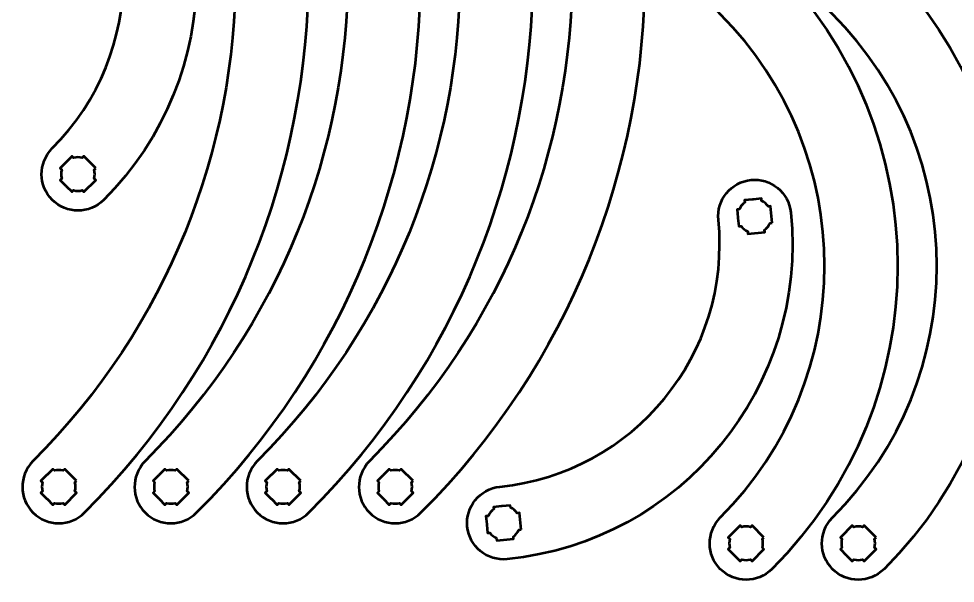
# Model space of a CAD drawing. Header units: centimetres. Extents: x -215 to 208, y -170 to 139.
# Drawn here: x -17.07 to -0.37, y -2.37 to 7.7 of the extents above; entities that cross this region are included whole.
import ezdxf

# ---------------------------------------------------------------- set-up
doc = ezdxf.new("R2010")
doc.units = ezdxf.units.CM
doc.header["$MEASUREMENT"] = 0
doc.layers.add('Layer 1', color=7, linetype='Continuous')

msp = doc.modelspace()

# ---------------------------------------------------------------- linework, layer by layer
at = {"layer": 'Layer 1', "color": 250, "lineweight": 53}
for points, knots in [([(-16.81441, 17.27114), (-17.06813, 17.52488), (-17.06813, 17.93652), (-16.81434, 18.19032), (-16.81434, 18.19032), (-16.5646, 18.44006), (-16.16202, 18.44404), (-15.89518, 18.19023), (-15.89518, 18.19023), (-10.56542, 12.86064), (-10.56542, 4.21612), (-15.89517, -1.11361), (-15.89517, -1.11361), (-16.14891, -1.36734), (-16.56056, -1.36734), (-16.81435, -1.11354), (-16.81435, -1.11354), (-17.06409, -0.8638), (-17.06807, -0.46122), (-16.81426, -0.19438), (-16.81426, -0.19438), (-11.99225, 4.62777), (-11.99225, 12.449), (-16.81441, 17.27114)], [0, 0, 0, 0, 0.16666667, 0.16666667, 0.16666667, 0.16666667, 0.33333333, 0.33333333, 0.33333333, 0.33333333, 0.5, 0.5, 0.5, 0.5, 0.66666667, 0.66666667, 0.66666667, 0.66666667, 0.83333333, 0.83333333, 0.83333333, 0.83333333, 1, 1, 1, 1]), ([(-14.81441, 17.27114), (-15.06813, 17.52488), (-15.06813, 17.93652), (-14.81434, 18.19032), (-14.81434, 18.19032), (-14.5646, 18.44006), (-14.16202, 18.44404), (-13.89518, 18.19023), (-13.89518, 18.19023), (-8.56542, 12.86064), (-8.56542, 4.21612), (-13.89517, -1.11361), (-13.89517, -1.11361), (-14.14891, -1.36734), (-14.56056, -1.36734), (-14.81435, -1.11354), (-14.81435, -1.11354), (-15.06409, -0.8638), (-15.06807, -0.46122), (-14.81426, -0.19438), (-14.81426, -0.19438), (-9.99225, 4.62777), (-9.99225, 12.449), (-14.81441, 17.27114)], [0, 0, 0, 0, 0.16666667, 0.16666667, 0.16666667, 0.16666667, 0.33333333, 0.33333333, 0.33333333, 0.33333333, 0.5, 0.5, 0.5, 0.5, 0.66666667, 0.66666667, 0.66666667, 0.66666667, 0.83333333, 0.83333333, 0.83333333, 0.83333333, 1, 1, 1, 1]), ([(-12.81441, 17.27114), (-13.06813, 17.52488), (-13.06813, 17.93652), (-12.81434, 18.19032), (-12.81434, 18.19032), (-12.5646, 18.44006), (-12.16202, 18.44404), (-11.89518, 18.19023), (-11.89518, 18.19023), (-6.56542, 12.86064), (-6.56542, 4.21612), (-11.89517, -1.11361), (-11.89517, -1.11361), (-12.14891, -1.36734), (-12.56056, -1.36734), (-12.81435, -1.11354), (-12.81435, -1.11354), (-13.06409, -0.8638), (-13.06807, -0.46122), (-12.81426, -0.19438), (-12.81426, -0.19438), (-7.99225, 4.62777), (-7.99225, 12.449), (-12.81441, 17.27114)], [0, 0, 0, 0, 0.16666667, 0.16666667, 0.16666667, 0.16666667, 0.33333333, 0.33333333, 0.33333333, 0.33333333, 0.5, 0.5, 0.5, 0.5, 0.66666667, 0.66666667, 0.66666667, 0.66666667, 0.83333333, 0.83333333, 0.83333333, 0.83333333, 1, 1, 1, 1]), ([(-10.81441, 17.27114), (-11.06813, 17.52488), (-11.06813, 17.93652), (-10.81434, 18.19032), (-10.81434, 18.19032), (-10.5646, 18.44006), (-10.16202, 18.44404), (-9.89518, 18.19023), (-9.89518, 18.19023), (-4.56542, 12.86064), (-4.56542, 4.21612), (-9.89517, -1.11361), (-9.89517, -1.11361), (-10.14891, -1.36734), (-10.56056, -1.36734), (-10.81435, -1.11354), (-10.81435, -1.11354), (-11.06409, -0.8638), (-11.06807, -0.46122), (-10.81426, -0.19438), (-10.81426, -0.19438), (-5.99225, 4.62777), (-5.99225, 12.449), (-10.81441, 17.27114)], [0, 0, 0, 0, 0.16666667, 0.16666667, 0.16666667, 0.16666667, 0.33333333, 0.33333333, 0.33333333, 0.33333333, 0.5, 0.5, 0.5, 0.5, 0.66666667, 0.66666667, 0.66666667, 0.66666667, 0.83333333, 0.83333333, 0.83333333, 0.83333333, 1, 1, 1, 1]), ([(-15.55222, 12.45653), (-15.81905, 12.71033), (-16.22164, 12.70635), (-16.47137, 12.45661), (-16.47137, 12.45661), (-16.72517, 12.20282), (-16.72517, 11.79117), (-16.47144, 11.53743), (-16.47144, 11.53743), (-14.77295, 9.83895), (-14.77295, 7.08411), (-16.4713, 5.38562), (-16.4713, 5.38562), (-16.72511, 5.11878), (-16.72112, 4.71619), (-16.47139, 4.46646), (-16.47139, 4.46646), (-16.21759, 4.21266), (-15.80595, 4.21266), (-15.55221, 4.46639), (-15.55221, 4.46639), (-13.34612, 6.67247), (-13.34612, 10.25059), (-15.55222, 12.45653)], [0, 0, 0, 0, 0.16666667, 0.16666667, 0.16666667, 0.16666667, 0.33333333, 0.33333333, 0.33333333, 0.33333333, 0.5, 0.5, 0.5, 0.5, 0.66666667, 0.66666667, 0.66666667, 0.66666667, 0.83333333, 0.83333333, 0.83333333, 0.83333333, 1, 1, 1, 1]), ([(-3.63812, 8.69762), (-3.90496, 8.95143), (-4.30754, 8.94744), (-4.55728, 8.69771), (-4.55728, 8.69771), (-4.81107, 8.44391), (-4.81107, 8.03227), (-4.55735, 7.77853), (-4.55735, 7.77853), (-2.07794, 5.29913), (-2.07794, 1.27769), (-4.5572, -1.20171), (-4.5572, -1.20171), (-4.81101, -1.46855), (-4.80703, -1.87113), (-4.55729, -2.12087), (-4.55729, -2.12087), (-4.3035, -2.37466), (-3.89185, -2.37466), (-3.63811, -2.12094), (-3.63811, -2.12094), (-0.6511, 0.86605), (-0.6511, 5.71077), (-3.63812, 8.69762)], [0, 0, 0, 0, 0.16666667, 0.16666667, 0.16666667, 0.16666667, 0.33333333, 0.33333333, 0.33333333, 0.33333333, 0.5, 0.5, 0.5, 0.5, 0.66666667, 0.66666667, 0.66666667, 0.66666667, 0.83333333, 0.83333333, 0.83333333, 0.83333333, 1, 1, 1, 1]), ([(-1.63812, 8.69762), (-1.90496, 8.95143), (-2.30754, 8.94744), (-2.55728, 8.69771), (-2.55728, 8.69771), (-2.81107, 8.44391), (-2.81107, 8.03227), (-2.55735, 7.77853), (-2.55735, 7.77853), (-0.07794, 5.29913), (-0.07794, 1.27769), (-2.5572, -1.20171), (-2.5572, -1.20171), (-2.81101, -1.46855), (-2.80703, -1.87113), (-2.55729, -2.12087), (-2.55729, -2.12087), (-2.3035, -2.37466), (-1.89185, -2.37466), (-1.63811, -2.12094), (-1.63811, -2.12094), (1.3489, 0.86605), (1.3489, 5.71077), (-1.63812, 8.69762)], [0, 0, 0, 0, 0.16666667, 0.16666667, 0.16666667, 0.16666667, 0.33333333, 0.33333333, 0.33333333, 0.33333333, 0.5, 0.5, 0.5, 0.5, 0.66666667, 0.66666667, 0.66666667, 0.66666667, 0.83333333, 0.83333333, 0.83333333, 0.83333333, 1, 1, 1, 1]), ([(-15.69357, 5.03206), (-15.69357, 5.03206), (-15.722, 5.00363), (-15.722, 5.00363), (-15.722, 5.00363), (-15.70843, 4.95283), (-15.70845, 4.89916), (-15.72201, 4.84837), (-15.72201, 4.84837), (-15.72201, 4.84837), (-15.69357, 4.81993), (-15.69357, 4.81993), (-15.69357, 4.81993), (-15.69357, 4.81993), (-15.9057, 4.60779), (-15.9057, 4.60779), (-15.9057, 4.60779), (-15.9057, 4.60779), (-15.93412, 4.63621), (-15.93412, 4.63621), (-15.93412, 4.63621), (-15.98493, 4.62264), (-16.03863, 4.62261), (-16.08947, 4.63616), (-16.08947, 4.63616), (-16.08947, 4.63616), (-16.11784, 4.60779), (-16.11784, 4.60779), (-16.11784, 4.60779), (-16.11784, 4.60779), (-16.22066, 4.71062), (-16.22066, 4.71062), (-16.22066, 4.71062), (-16.22066, 4.71062), (-16.22399, 4.71387), (-16.22399, 4.71387), (-16.22399, 4.71387), (-16.22399, 4.71387), (-16.22723, 4.71719), (-16.22723, 4.71719), (-16.22723, 4.71719), (-16.22723, 4.71719), (-16.32997, 4.81993), (-16.32997, 4.81993), (-16.32997, 4.81993), (-16.32997, 4.81993), (-16.30163, 4.84826), (-16.30163, 4.84826), (-16.30163, 4.84826), (-16.31522, 4.89912), (-16.31523, 4.95286), (-16.30164, 5.00373), (-16.30164, 5.00373), (-16.30164, 5.00373), (-16.32997, 5.03206), (-16.32997, 5.03206), (-16.32997, 5.03206), (-16.32997, 5.03206), (-16.22865, 5.13337), (-16.22865, 5.13337), (-16.22865, 5.13337), (-16.22865, 5.13337), (-16.22399, 5.13815), (-16.22399, 5.13815), (-16.22399, 5.13815), (-16.22399, 5.13815), (-16.21921, 5.14281), (-16.21921, 5.14281), (-16.21921, 5.14281), (-16.21921, 5.14281), (-16.11784, 5.24419), (-16.11784, 5.24419), (-16.11784, 5.24419), (-16.11784, 5.24419), (-16.08948, 5.21584), (-16.08948, 5.21584), (-16.08948, 5.21584), (-16.03864, 5.2294), (-15.98492, 5.22939), (-15.93409, 5.2158), (-15.93409, 5.2158), (-15.93409, 5.2158), (-15.9057, 5.24419), (-15.9057, 5.24419), (-15.9057, 5.24419), (-15.9057, 5.24419), (-15.69357, 5.03206), (-15.69357, 5.03206)], [0, 0, 0, 0, 0.04545455, 0.04545455, 0.04545455, 0.04545455, 0.09090909, 0.09090909, 0.09090909, 0.09090909, 0.13636364, 0.13636364, 0.13636364, 0.13636364, 0.18181818, 0.18181818, 0.18181818, 0.18181818, 0.22727273, 0.22727273, 0.22727273, 0.22727273, 0.27272727, 0.27272727, 0.27272727, 0.27272727, 0.31818182, 0.31818182, 0.31818182, 0.31818182, 0.36363636, 0.36363636, 0.36363636, 0.36363636, 0.40909091, 0.40909091, 0.40909091, 0.40909091, 0.45454545, 0.45454545, 0.45454545, 0.45454545, 0.5, 0.5, 0.5, 0.5, 0.54545455, 0.54545455, 0.54545455, 0.54545455, 0.59090909, 0.59090909, 0.59090909, 0.59090909, 0.63636364, 0.63636364, 0.63636364, 0.63636364, 0.68181818, 0.68181818, 0.68181818, 0.68181818, 0.72727273, 0.72727273, 0.72727273, 0.72727273, 0.77272727, 0.77272727, 0.77272727, 0.77272727, 0.81818182, 0.81818182, 0.81818182, 0.81818182, 0.86363636, 0.86363636, 0.86363636, 0.86363636, 0.90909091, 0.90909091, 0.90909091, 0.90909091, 0.95454545, 0.95454545, 0.95454545, 0.95454545, 1, 1, 1, 1]), ([(-3.29786, 4.23915), (-3.34363, 4.60456), (-3.65772, 4.85642), (-4.00915, 4.82131), (-4.00915, 4.82131), (-4.36629, 4.78562), (-4.62699, 4.46704), (-4.59132, 4.10999), (-4.59132, 4.10999), (-4.35247, 1.71987), (-6.09709, -0.41214), (-8.4871, -0.65107), (-8.4871, -0.65107), (-8.85252, -0.69684), (-9.10439, -1.01093), (-9.06927, -1.36236), (-9.06927, -1.36236), (-9.03358, -1.7195), (-8.715, -1.98019), (-8.35795, -1.94452), (-8.35795, -1.94452), (-5.25354, -1.63432), (-2.98754, 1.13484), (-3.29786, 4.23915)], [0, 0, 0, 0, 0.16666667, 0.16666667, 0.16666667, 0.16666667, 0.33333333, 0.33333333, 0.33333333, 0.33333333, 0.5, 0.5, 0.5, 0.5, 0.66666667, 0.66666667, 0.66666667, 0.66666667, 0.83333333, 0.83333333, 0.83333333, 0.83333333, 1, 1, 1, 1]), ([(-3.63107, 4.05516), (-3.63107, 4.05516), (-3.67107, 4.05116), (-3.67107, 4.05116), (-3.67107, 4.05116), (-3.69274, 4.00325), (-3.72674, 3.96173), (-3.76941, 3.931), (-3.76941, 3.931), (-3.76941, 3.931), (-3.76541, 3.89098), (-3.76541, 3.89098), (-3.76541, 3.89098), (-3.76541, 3.89098), (-4.06392, 3.86115), (-4.06392, 3.86115), (-4.06392, 3.86115), (-4.06392, 3.86115), (-4.06792, 3.90115), (-4.06792, 3.90115), (-4.06792, 3.90115), (-4.11584, 3.92282), (-4.15742, 3.9568), (-4.18817, 3.99949), (-4.18817, 3.99949), (-4.18817, 3.99949), (-4.22809, 3.9955), (-4.22809, 3.9955), (-4.22809, 3.9955), (-4.22809, 3.9955), (-4.24255, 4.1402), (-4.24255, 4.1402), (-4.24255, 4.1402), (-4.24255, 4.1402), (-4.24308, 4.14482), (-4.24308, 4.14482), (-4.24308, 4.14482), (-4.24308, 4.14482), (-4.24348, 4.14944), (-4.24348, 4.14944), (-4.24348, 4.14944), (-4.24348, 4.14944), (-4.25792, 4.29401), (-4.25792, 4.29401), (-4.25792, 4.29401), (-4.25792, 4.29401), (-4.21805, 4.29799), (-4.21805, 4.29799), (-4.21805, 4.29799), (-4.19636, 4.34596), (-4.16233, 4.38756), (-4.1196, 4.41832), (-4.1196, 4.41832), (-4.1196, 4.41832), (-4.12358, 4.45818), (-4.12358, 4.45818), (-4.12358, 4.45818), (-4.12358, 4.45818), (-3.98101, 4.47243), (-3.98101, 4.47243), (-3.98101, 4.47243), (-3.98101, 4.47243), (-3.97438, 4.47317), (-3.97438, 4.47317), (-3.97438, 4.47317), (-3.97438, 4.47317), (-3.96773, 4.47375), (-3.96773, 4.47375), (-3.96773, 4.47375), (-3.96773, 4.47375), (-3.82507, 4.48801), (-3.82507, 4.48801), (-3.82507, 4.48801), (-3.82507, 4.48801), (-3.82108, 4.44811), (-3.82108, 4.44811), (-3.82108, 4.44811), (-3.77315, 4.42641), (-3.73158, 4.39238), (-3.70085, 4.34968), (-3.70085, 4.34968), (-3.70085, 4.34968), (-3.6609, 4.35367), (-3.6609, 4.35367), (-3.6609, 4.35367), (-3.6609, 4.35367), (-3.63107, 4.05516), (-3.63107, 4.05516)], [0, 0, 0, 0, 0.04545455, 0.04545455, 0.04545455, 0.04545455, 0.09090909, 0.09090909, 0.09090909, 0.09090909, 0.13636364, 0.13636364, 0.13636364, 0.13636364, 0.18181818, 0.18181818, 0.18181818, 0.18181818, 0.22727273, 0.22727273, 0.22727273, 0.22727273, 0.27272727, 0.27272727, 0.27272727, 0.27272727, 0.31818182, 0.31818182, 0.31818182, 0.31818182, 0.36363636, 0.36363636, 0.36363636, 0.36363636, 0.40909091, 0.40909091, 0.40909091, 0.40909091, 0.45454545, 0.45454545, 0.45454545, 0.45454545, 0.5, 0.5, 0.5, 0.5, 0.54545455, 0.54545455, 0.54545455, 0.54545455, 0.59090909, 0.59090909, 0.59090909, 0.59090909, 0.63636364, 0.63636364, 0.63636364, 0.63636364, 0.68181818, 0.68181818, 0.68181818, 0.68181818, 0.72727273, 0.72727273, 0.72727273, 0.72727273, 0.77272727, 0.77272727, 0.77272727, 0.77272727, 0.81818182, 0.81818182, 0.81818182, 0.81818182, 0.86363636, 0.86363636, 0.86363636, 0.86363636, 0.90909091, 0.90909091, 0.90909091, 0.90909091, 0.95454545, 0.95454545, 0.95454545, 0.95454545, 1, 1, 1, 1]), ([(-16.03653, -0.54794), (-16.03653, -0.54794), (-16.06496, -0.57637), (-16.06496, -0.57637), (-16.06496, -0.57637), (-16.05139, -0.62717), (-16.05141, -0.68083), (-16.06497, -0.73163), (-16.06497, -0.73163), (-16.06497, -0.73163), (-16.03653, -0.76007), (-16.03653, -0.76007), (-16.03653, -0.76007), (-16.03653, -0.76007), (-16.24867, -0.9722), (-16.24867, -0.9722), (-16.24867, -0.9722), (-16.24867, -0.9722), (-16.27708, -0.94379), (-16.27708, -0.94379), (-16.27708, -0.94379), (-16.3279, -0.95736), (-16.38159, -0.95739), (-16.43243, -0.94383), (-16.43243, -0.94383), (-16.43243, -0.94383), (-16.4608, -0.9722), (-16.4608, -0.9722), (-16.4608, -0.9722), (-16.4608, -0.9722), (-16.56362, -0.86938), (-16.56362, -0.86938), (-16.56362, -0.86938), (-16.56362, -0.86938), (-16.56696, -0.86613), (-16.56696, -0.86613), (-16.56696, -0.86613), (-16.56696, -0.86613), (-16.57019, -0.86281), (-16.57019, -0.86281), (-16.57019, -0.86281), (-16.57019, -0.86281), (-16.67293, -0.76007), (-16.67293, -0.76007), (-16.67293, -0.76007), (-16.67293, -0.76007), (-16.6446, -0.73174), (-16.6446, -0.73174), (-16.6446, -0.73174), (-16.65819, -0.68088), (-16.65819, -0.62714), (-16.6446, -0.57627), (-16.6446, -0.57627), (-16.6446, -0.57627), (-16.67293, -0.54794), (-16.67293, -0.54794), (-16.67293, -0.54794), (-16.67293, -0.54794), (-16.57162, -0.44663), (-16.57162, -0.44663), (-16.57162, -0.44663), (-16.57162, -0.44663), (-16.56696, -0.44185), (-16.56696, -0.44185), (-16.56696, -0.44185), (-16.56696, -0.44185), (-16.56218, -0.43719), (-16.56218, -0.43719), (-16.56218, -0.43719), (-16.56218, -0.43719), (-16.4608, -0.33581), (-16.4608, -0.33581), (-16.4608, -0.33581), (-16.4608, -0.33581), (-16.43244, -0.36416), (-16.43244, -0.36416), (-16.43244, -0.36416), (-16.3816, -0.3506), (-16.32788, -0.35061), (-16.27706, -0.3642), (-16.27706, -0.3642), (-16.27706, -0.3642), (-16.24867, -0.33581), (-16.24867, -0.33581), (-16.24867, -0.33581), (-16.24867, -0.33581), (-16.03653, -0.54794), (-16.03653, -0.54794)], [0, 0, 0, 0, 0.04545455, 0.04545455, 0.04545455, 0.04545455, 0.09090909, 0.09090909, 0.09090909, 0.09090909, 0.13636364, 0.13636364, 0.13636364, 0.13636364, 0.18181818, 0.18181818, 0.18181818, 0.18181818, 0.22727273, 0.22727273, 0.22727273, 0.22727273, 0.27272727, 0.27272727, 0.27272727, 0.27272727, 0.31818182, 0.31818182, 0.31818182, 0.31818182, 0.36363636, 0.36363636, 0.36363636, 0.36363636, 0.40909091, 0.40909091, 0.40909091, 0.40909091, 0.45454545, 0.45454545, 0.45454545, 0.45454545, 0.5, 0.5, 0.5, 0.5, 0.54545455, 0.54545455, 0.54545455, 0.54545455, 0.59090909, 0.59090909, 0.59090909, 0.59090909, 0.63636364, 0.63636364, 0.63636364, 0.63636364, 0.68181818, 0.68181818, 0.68181818, 0.68181818, 0.72727273, 0.72727273, 0.72727273, 0.72727273, 0.77272727, 0.77272727, 0.77272727, 0.77272727, 0.81818182, 0.81818182, 0.81818182, 0.81818182, 0.86363636, 0.86363636, 0.86363636, 0.86363636, 0.90909091, 0.90909091, 0.90909091, 0.90909091, 0.95454545, 0.95454545, 0.95454545, 0.95454545, 1, 1, 1, 1]), ([(-14.03653, -0.54794), (-14.03653, -0.54794), (-14.06496, -0.57637), (-14.06496, -0.57637), (-14.06496, -0.57637), (-14.05139, -0.62717), (-14.05141, -0.68083), (-14.06497, -0.73163), (-14.06497, -0.73163), (-14.06497, -0.73163), (-14.03653, -0.76007), (-14.03653, -0.76007), (-14.03653, -0.76007), (-14.03653, -0.76007), (-14.24867, -0.9722), (-14.24867, -0.9722), (-14.24867, -0.9722), (-14.24867, -0.9722), (-14.27708, -0.94379), (-14.27708, -0.94379), (-14.27708, -0.94379), (-14.3279, -0.95736), (-14.38159, -0.95739), (-14.43243, -0.94383), (-14.43243, -0.94383), (-14.43243, -0.94383), (-14.4608, -0.9722), (-14.4608, -0.9722), (-14.4608, -0.9722), (-14.4608, -0.9722), (-14.56362, -0.86938), (-14.56362, -0.86938), (-14.56362, -0.86938), (-14.56362, -0.86938), (-14.56696, -0.86613), (-14.56696, -0.86613), (-14.56696, -0.86613), (-14.56696, -0.86613), (-14.57019, -0.86281), (-14.57019, -0.86281), (-14.57019, -0.86281), (-14.57019, -0.86281), (-14.67293, -0.76007), (-14.67293, -0.76007), (-14.67293, -0.76007), (-14.67293, -0.76007), (-14.6446, -0.73174), (-14.6446, -0.73174), (-14.6446, -0.73174), (-14.65819, -0.68088), (-14.65819, -0.62714), (-14.6446, -0.57627), (-14.6446, -0.57627), (-14.6446, -0.57627), (-14.67293, -0.54794), (-14.67293, -0.54794), (-14.67293, -0.54794), (-14.67293, -0.54794), (-14.57162, -0.44663), (-14.57162, -0.44663), (-14.57162, -0.44663), (-14.57162, -0.44663), (-14.56696, -0.44185), (-14.56696, -0.44185), (-14.56696, -0.44185), (-14.56696, -0.44185), (-14.56218, -0.43719), (-14.56218, -0.43719), (-14.56218, -0.43719), (-14.56218, -0.43719), (-14.4608, -0.33581), (-14.4608, -0.33581), (-14.4608, -0.33581), (-14.4608, -0.33581), (-14.43244, -0.36416), (-14.43244, -0.36416), (-14.43244, -0.36416), (-14.3816, -0.3506), (-14.32788, -0.35061), (-14.27706, -0.3642), (-14.27706, -0.3642), (-14.27706, -0.3642), (-14.24867, -0.33581), (-14.24867, -0.33581), (-14.24867, -0.33581), (-14.24867, -0.33581), (-14.03653, -0.54794), (-14.03653, -0.54794)], [0, 0, 0, 0, 0.04545455, 0.04545455, 0.04545455, 0.04545455, 0.09090909, 0.09090909, 0.09090909, 0.09090909, 0.13636364, 0.13636364, 0.13636364, 0.13636364, 0.18181818, 0.18181818, 0.18181818, 0.18181818, 0.22727273, 0.22727273, 0.22727273, 0.22727273, 0.27272727, 0.27272727, 0.27272727, 0.27272727, 0.31818182, 0.31818182, 0.31818182, 0.31818182, 0.36363636, 0.36363636, 0.36363636, 0.36363636, 0.40909091, 0.40909091, 0.40909091, 0.40909091, 0.45454545, 0.45454545, 0.45454545, 0.45454545, 0.5, 0.5, 0.5, 0.5, 0.54545455, 0.54545455, 0.54545455, 0.54545455, 0.59090909, 0.59090909, 0.59090909, 0.59090909, 0.63636364, 0.63636364, 0.63636364, 0.63636364, 0.68181818, 0.68181818, 0.68181818, 0.68181818, 0.72727273, 0.72727273, 0.72727273, 0.72727273, 0.77272727, 0.77272727, 0.77272727, 0.77272727, 0.81818182, 0.81818182, 0.81818182, 0.81818182, 0.86363636, 0.86363636, 0.86363636, 0.86363636, 0.90909091, 0.90909091, 0.90909091, 0.90909091, 0.95454545, 0.95454545, 0.95454545, 0.95454545, 1, 1, 1, 1]), ([(-12.03653, -0.54794), (-12.03653, -0.54794), (-12.06496, -0.57637), (-12.06496, -0.57637), (-12.06496, -0.57637), (-12.05139, -0.62717), (-12.05141, -0.68083), (-12.06497, -0.73163), (-12.06497, -0.73163), (-12.06497, -0.73163), (-12.03653, -0.76007), (-12.03653, -0.76007), (-12.03653, -0.76007), (-12.03653, -0.76007), (-12.24867, -0.9722), (-12.24867, -0.9722), (-12.24867, -0.9722), (-12.24867, -0.9722), (-12.27708, -0.94379), (-12.27708, -0.94379), (-12.27708, -0.94379), (-12.3279, -0.95736), (-12.38159, -0.95739), (-12.43243, -0.94383), (-12.43243, -0.94383), (-12.43243, -0.94383), (-12.4608, -0.9722), (-12.4608, -0.9722), (-12.4608, -0.9722), (-12.4608, -0.9722), (-12.56362, -0.86938), (-12.56362, -0.86938), (-12.56362, -0.86938), (-12.56362, -0.86938), (-12.56696, -0.86613), (-12.56696, -0.86613), (-12.56696, -0.86613), (-12.56696, -0.86613), (-12.57019, -0.86281), (-12.57019, -0.86281), (-12.57019, -0.86281), (-12.57019, -0.86281), (-12.67293, -0.76007), (-12.67293, -0.76007), (-12.67293, -0.76007), (-12.67293, -0.76007), (-12.6446, -0.73174), (-12.6446, -0.73174), (-12.6446, -0.73174), (-12.65819, -0.68088), (-12.65819, -0.62714), (-12.6446, -0.57627), (-12.6446, -0.57627), (-12.6446, -0.57627), (-12.67293, -0.54794), (-12.67293, -0.54794), (-12.67293, -0.54794), (-12.67293, -0.54794), (-12.57162, -0.44663), (-12.57162, -0.44663), (-12.57162, -0.44663), (-12.57162, -0.44663), (-12.56696, -0.44185), (-12.56696, -0.44185), (-12.56696, -0.44185), (-12.56696, -0.44185), (-12.56218, -0.43719), (-12.56218, -0.43719), (-12.56218, -0.43719), (-12.56218, -0.43719), (-12.4608, -0.33581), (-12.4608, -0.33581), (-12.4608, -0.33581), (-12.4608, -0.33581), (-12.43244, -0.36416), (-12.43244, -0.36416), (-12.43244, -0.36416), (-12.3816, -0.3506), (-12.32788, -0.35061), (-12.27706, -0.3642), (-12.27706, -0.3642), (-12.27706, -0.3642), (-12.24867, -0.33581), (-12.24867, -0.33581), (-12.24867, -0.33581), (-12.24867, -0.33581), (-12.03653, -0.54794), (-12.03653, -0.54794)], [0, 0, 0, 0, 0.04545455, 0.04545455, 0.04545455, 0.04545455, 0.09090909, 0.09090909, 0.09090909, 0.09090909, 0.13636364, 0.13636364, 0.13636364, 0.13636364, 0.18181818, 0.18181818, 0.18181818, 0.18181818, 0.22727273, 0.22727273, 0.22727273, 0.22727273, 0.27272727, 0.27272727, 0.27272727, 0.27272727, 0.31818182, 0.31818182, 0.31818182, 0.31818182, 0.36363636, 0.36363636, 0.36363636, 0.36363636, 0.40909091, 0.40909091, 0.40909091, 0.40909091, 0.45454545, 0.45454545, 0.45454545, 0.45454545, 0.5, 0.5, 0.5, 0.5, 0.54545455, 0.54545455, 0.54545455, 0.54545455, 0.59090909, 0.59090909, 0.59090909, 0.59090909, 0.63636364, 0.63636364, 0.63636364, 0.63636364, 0.68181818, 0.68181818, 0.68181818, 0.68181818, 0.72727273, 0.72727273, 0.72727273, 0.72727273, 0.77272727, 0.77272727, 0.77272727, 0.77272727, 0.81818182, 0.81818182, 0.81818182, 0.81818182, 0.86363636, 0.86363636, 0.86363636, 0.86363636, 0.90909091, 0.90909091, 0.90909091, 0.90909091, 0.95454545, 0.95454545, 0.95454545, 0.95454545, 1, 1, 1, 1]), ([(-10.03653, -0.54794), (-10.03653, -0.54794), (-10.06496, -0.57637), (-10.06496, -0.57637), (-10.06496, -0.57637), (-10.05139, -0.62717), (-10.05141, -0.68083), (-10.06497, -0.73163), (-10.06497, -0.73163), (-10.06497, -0.73163), (-10.03653, -0.76007), (-10.03653, -0.76007), (-10.03653, -0.76007), (-10.03653, -0.76007), (-10.24867, -0.9722), (-10.24867, -0.9722), (-10.24867, -0.9722), (-10.24867, -0.9722), (-10.27708, -0.94379), (-10.27708, -0.94379), (-10.27708, -0.94379), (-10.3279, -0.95736), (-10.38159, -0.95739), (-10.43243, -0.94383), (-10.43243, -0.94383), (-10.43243, -0.94383), (-10.4608, -0.9722), (-10.4608, -0.9722), (-10.4608, -0.9722), (-10.4608, -0.9722), (-10.56362, -0.86938), (-10.56362, -0.86938), (-10.56362, -0.86938), (-10.56362, -0.86938), (-10.56696, -0.86613), (-10.56696, -0.86613), (-10.56696, -0.86613), (-10.56696, -0.86613), (-10.57019, -0.86281), (-10.57019, -0.86281), (-10.57019, -0.86281), (-10.57019, -0.86281), (-10.67293, -0.76007), (-10.67293, -0.76007), (-10.67293, -0.76007), (-10.67293, -0.76007), (-10.6446, -0.73174), (-10.6446, -0.73174), (-10.6446, -0.73174), (-10.65819, -0.68088), (-10.65819, -0.62714), (-10.6446, -0.57627), (-10.6446, -0.57627), (-10.6446, -0.57627), (-10.67293, -0.54794), (-10.67293, -0.54794), (-10.67293, -0.54794), (-10.67293, -0.54794), (-10.57162, -0.44663), (-10.57162, -0.44663), (-10.57162, -0.44663), (-10.57162, -0.44663), (-10.56696, -0.44185), (-10.56696, -0.44185), (-10.56696, -0.44185), (-10.56696, -0.44185), (-10.56218, -0.43719), (-10.56218, -0.43719), (-10.56218, -0.43719), (-10.56218, -0.43719), (-10.4608, -0.33581), (-10.4608, -0.33581), (-10.4608, -0.33581), (-10.4608, -0.33581), (-10.43244, -0.36416), (-10.43244, -0.36416), (-10.43244, -0.36416), (-10.3816, -0.3506), (-10.32788, -0.35061), (-10.27706, -0.3642), (-10.27706, -0.3642), (-10.27706, -0.3642), (-10.24867, -0.33581), (-10.24867, -0.33581), (-10.24867, -0.33581), (-10.24867, -0.33581), (-10.03653, -0.54794), (-10.03653, -0.54794)], [0, 0, 0, 0, 0.04545455, 0.04545455, 0.04545455, 0.04545455, 0.09090909, 0.09090909, 0.09090909, 0.09090909, 0.13636364, 0.13636364, 0.13636364, 0.13636364, 0.18181818, 0.18181818, 0.18181818, 0.18181818, 0.22727273, 0.22727273, 0.22727273, 0.22727273, 0.27272727, 0.27272727, 0.27272727, 0.27272727, 0.31818182, 0.31818182, 0.31818182, 0.31818182, 0.36363636, 0.36363636, 0.36363636, 0.36363636, 0.40909091, 0.40909091, 0.40909091, 0.40909091, 0.45454545, 0.45454545, 0.45454545, 0.45454545, 0.5, 0.5, 0.5, 0.5, 0.54545455, 0.54545455, 0.54545455, 0.54545455, 0.59090909, 0.59090909, 0.59090909, 0.59090909, 0.63636364, 0.63636364, 0.63636364, 0.63636364, 0.68181818, 0.68181818, 0.68181818, 0.68181818, 0.72727273, 0.72727273, 0.72727273, 0.72727273, 0.77272727, 0.77272727, 0.77272727, 0.77272727, 0.81818182, 0.81818182, 0.81818182, 0.81818182, 0.86363636, 0.86363636, 0.86363636, 0.86363636, 0.90909091, 0.90909091, 0.90909091, 0.90909091, 0.95454545, 0.95454545, 0.95454545, 0.95454545, 1, 1, 1, 1]), ([(-8.10912, -1.41722), (-8.10912, -1.41722), (-8.14912, -1.42122), (-8.14912, -1.42122), (-8.14912, -1.42122), (-8.17079, -1.46913), (-8.20479, -1.51065), (-8.24746, -1.54137), (-8.24746, -1.54137), (-8.24746, -1.54137), (-8.24346, -1.58139), (-8.24346, -1.58139), (-8.24346, -1.58139), (-8.24346, -1.58139), (-8.54197, -1.61122), (-8.54197, -1.61122), (-8.54197, -1.61122), (-8.54197, -1.61122), (-8.54597, -1.57123), (-8.54597, -1.57123), (-8.54597, -1.57123), (-8.59389, -1.54956), (-8.63547, -1.51557), (-8.66622, -1.47289), (-8.66622, -1.47289), (-8.66622, -1.47289), (-8.70615, -1.47688), (-8.70615, -1.47688), (-8.70615, -1.47688), (-8.70615, -1.47688), (-8.72061, -1.33218), (-8.72061, -1.33218), (-8.72061, -1.33218), (-8.72061, -1.33218), (-8.72113, -1.32756), (-8.72113, -1.32756), (-8.72113, -1.32756), (-8.72113, -1.32756), (-8.72153, -1.32294), (-8.72153, -1.32294), (-8.72153, -1.32294), (-8.72153, -1.32294), (-8.73598, -1.17837), (-8.73598, -1.17837), (-8.73598, -1.17837), (-8.73598, -1.17837), (-8.6961, -1.17438), (-8.6961, -1.17438), (-8.6961, -1.17438), (-8.67442, -1.12642), (-8.64038, -1.08482), (-8.59765, -1.05406), (-8.59765, -1.05406), (-8.59765, -1.05406), (-8.60163, -1.0142), (-8.60163, -1.0142), (-8.60163, -1.0142), (-8.60163, -1.0142), (-8.45906, -0.99995), (-8.45906, -0.99995), (-8.45906, -0.99995), (-8.45906, -0.99995), (-8.45244, -0.99921), (-8.45244, -0.99921), (-8.45244, -0.99921), (-8.45244, -0.99921), (-8.44578, -0.99862), (-8.44578, -0.99862), (-8.44578, -0.99862), (-8.44578, -0.99862), (-8.30312, -0.98437), (-8.30312, -0.98437), (-8.30312, -0.98437), (-8.30312, -0.98437), (-8.29913, -1.02427), (-8.29913, -1.02427), (-8.29913, -1.02427), (-8.2512, -1.04597), (-8.20963, -1.07999), (-8.1789, -1.1227), (-8.1789, -1.1227), (-8.1789, -1.1227), (-8.13895, -1.11871), (-8.13895, -1.11871), (-8.13895, -1.11871), (-8.13895, -1.11871), (-8.10912, -1.41722), (-8.10912, -1.41722)], [0, 0, 0, 0, 0.04545455, 0.04545455, 0.04545455, 0.04545455, 0.09090909, 0.09090909, 0.09090909, 0.09090909, 0.13636364, 0.13636364, 0.13636364, 0.13636364, 0.18181818, 0.18181818, 0.18181818, 0.18181818, 0.22727273, 0.22727273, 0.22727273, 0.22727273, 0.27272727, 0.27272727, 0.27272727, 0.27272727, 0.31818182, 0.31818182, 0.31818182, 0.31818182, 0.36363636, 0.36363636, 0.36363636, 0.36363636, 0.40909091, 0.40909091, 0.40909091, 0.40909091, 0.45454545, 0.45454545, 0.45454545, 0.45454545, 0.5, 0.5, 0.5, 0.5, 0.54545455, 0.54545455, 0.54545455, 0.54545455, 0.59090909, 0.59090909, 0.59090909, 0.59090909, 0.63636364, 0.63636364, 0.63636364, 0.63636364, 0.68181818, 0.68181818, 0.68181818, 0.68181818, 0.72727273, 0.72727273, 0.72727273, 0.72727273, 0.77272727, 0.77272727, 0.77272727, 0.77272727, 0.81818182, 0.81818182, 0.81818182, 0.81818182, 0.86363636, 0.86363636, 0.86363636, 0.86363636, 0.90909091, 0.90909091, 0.90909091, 0.90909091, 0.95454545, 0.95454545, 0.95454545, 0.95454545, 1, 1, 1, 1]), ([(-3.77947, -1.55527), (-3.77947, -1.55527), (-3.8079, -1.5837), (-3.8079, -1.5837), (-3.8079, -1.5837), (-3.79433, -1.6345), (-3.79435, -1.68816), (-3.80791, -1.73896), (-3.80791, -1.73896), (-3.80791, -1.73896), (-3.77947, -1.7674), (-3.77947, -1.7674), (-3.77947, -1.7674), (-3.77947, -1.7674), (-3.99161, -1.97953), (-3.99161, -1.97953), (-3.99161, -1.97953), (-3.99161, -1.97953), (-4.02002, -1.95112), (-4.02002, -1.95112), (-4.02002, -1.95112), (-4.07084, -1.96469), (-4.12453, -1.96472), (-4.17537, -1.95116), (-4.17537, -1.95116), (-4.17537, -1.95116), (-4.20374, -1.97953), (-4.20374, -1.97953), (-4.20374, -1.97953), (-4.20374, -1.97953), (-4.30657, -1.87671), (-4.30657, -1.87671), (-4.30657, -1.87671), (-4.30657, -1.87671), (-4.3099, -1.87346), (-4.3099, -1.87346), (-4.3099, -1.87346), (-4.3099, -1.87346), (-4.31313, -1.87014), (-4.31313, -1.87014), (-4.31313, -1.87014), (-4.31313, -1.87014), (-4.41587, -1.7674), (-4.41587, -1.7674), (-4.41587, -1.7674), (-4.41587, -1.7674), (-4.38754, -1.73907), (-4.38754, -1.73907), (-4.38754, -1.73907), (-4.40113, -1.68821), (-4.40113, -1.63447), (-4.38754, -1.5836), (-4.38754, -1.5836), (-4.38754, -1.5836), (-4.41587, -1.55527), (-4.41587, -1.55527), (-4.41587, -1.55527), (-4.41587, -1.55527), (-4.31456, -1.45396), (-4.31456, -1.45396), (-4.31456, -1.45396), (-4.31456, -1.45396), (-4.3099, -1.44918), (-4.3099, -1.44918), (-4.3099, -1.44918), (-4.3099, -1.44918), (-4.30512, -1.44452), (-4.30512, -1.44452), (-4.30512, -1.44452), (-4.30512, -1.44452), (-4.20374, -1.34314), (-4.20374, -1.34314), (-4.20374, -1.34314), (-4.20374, -1.34314), (-4.17538, -1.37149), (-4.17538, -1.37149), (-4.17538, -1.37149), (-4.12454, -1.35793), (-4.07082, -1.35794), (-4.02, -1.37153), (-4.02, -1.37153), (-4.02, -1.37153), (-3.99161, -1.34314), (-3.99161, -1.34314), (-3.99161, -1.34314), (-3.99161, -1.34314), (-3.77947, -1.55527), (-3.77947, -1.55527)], [0, 0, 0, 0, 0.04545455, 0.04545455, 0.04545455, 0.04545455, 0.09090909, 0.09090909, 0.09090909, 0.09090909, 0.13636364, 0.13636364, 0.13636364, 0.13636364, 0.18181818, 0.18181818, 0.18181818, 0.18181818, 0.22727273, 0.22727273, 0.22727273, 0.22727273, 0.27272727, 0.27272727, 0.27272727, 0.27272727, 0.31818182, 0.31818182, 0.31818182, 0.31818182, 0.36363636, 0.36363636, 0.36363636, 0.36363636, 0.40909091, 0.40909091, 0.40909091, 0.40909091, 0.45454545, 0.45454545, 0.45454545, 0.45454545, 0.5, 0.5, 0.5, 0.5, 0.54545455, 0.54545455, 0.54545455, 0.54545455, 0.59090909, 0.59090909, 0.59090909, 0.59090909, 0.63636364, 0.63636364, 0.63636364, 0.63636364, 0.68181818, 0.68181818, 0.68181818, 0.68181818, 0.72727273, 0.72727273, 0.72727273, 0.72727273, 0.77272727, 0.77272727, 0.77272727, 0.77272727, 0.81818182, 0.81818182, 0.81818182, 0.81818182, 0.86363636, 0.86363636, 0.86363636, 0.86363636, 0.90909091, 0.90909091, 0.90909091, 0.90909091, 0.95454545, 0.95454545, 0.95454545, 0.95454545, 1, 1, 1, 1]), ([(-1.77947, -1.55527), (-1.77947, -1.55527), (-1.8079, -1.5837), (-1.8079, -1.5837), (-1.8079, -1.5837), (-1.79433, -1.6345), (-1.79435, -1.68816), (-1.80791, -1.73896), (-1.80791, -1.73896), (-1.80791, -1.73896), (-1.77947, -1.7674), (-1.77947, -1.7674), (-1.77947, -1.7674), (-1.77947, -1.7674), (-1.99161, -1.97953), (-1.99161, -1.97953), (-1.99161, -1.97953), (-1.99161, -1.97953), (-2.02002, -1.95112), (-2.02002, -1.95112), (-2.02002, -1.95112), (-2.07084, -1.96469), (-2.12453, -1.96472), (-2.17537, -1.95116), (-2.17537, -1.95116), (-2.17537, -1.95116), (-2.20374, -1.97953), (-2.20374, -1.97953), (-2.20374, -1.97953), (-2.20374, -1.97953), (-2.30657, -1.87671), (-2.30657, -1.87671), (-2.30657, -1.87671), (-2.30657, -1.87671), (-2.3099, -1.87346), (-2.3099, -1.87346), (-2.3099, -1.87346), (-2.3099, -1.87346), (-2.31313, -1.87014), (-2.31313, -1.87014), (-2.31313, -1.87014), (-2.31313, -1.87014), (-2.41587, -1.7674), (-2.41587, -1.7674), (-2.41587, -1.7674), (-2.41587, -1.7674), (-2.38754, -1.73907), (-2.38754, -1.73907), (-2.38754, -1.73907), (-2.40113, -1.68821), (-2.40113, -1.63447), (-2.38754, -1.5836), (-2.38754, -1.5836), (-2.38754, -1.5836), (-2.41587, -1.55527), (-2.41587, -1.55527), (-2.41587, -1.55527), (-2.41587, -1.55527), (-2.31456, -1.45396), (-2.31456, -1.45396), (-2.31456, -1.45396), (-2.31456, -1.45396), (-2.3099, -1.44918), (-2.3099, -1.44918), (-2.3099, -1.44918), (-2.3099, -1.44918), (-2.30512, -1.44452), (-2.30512, -1.44452), (-2.30512, -1.44452), (-2.30512, -1.44452), (-2.20374, -1.34314), (-2.20374, -1.34314), (-2.20374, -1.34314), (-2.20374, -1.34314), (-2.17538, -1.37149), (-2.17538, -1.37149), (-2.17538, -1.37149), (-2.12454, -1.35793), (-2.07082, -1.35794), (-2.02, -1.37153), (-2.02, -1.37153), (-2.02, -1.37153), (-1.99161, -1.34314), (-1.99161, -1.34314), (-1.99161, -1.34314), (-1.99161, -1.34314), (-1.77947, -1.55527), (-1.77947, -1.55527)], [0, 0, 0, 0, 0.04545455, 0.04545455, 0.04545455, 0.04545455, 0.09090909, 0.09090909, 0.09090909, 0.09090909, 0.13636364, 0.13636364, 0.13636364, 0.13636364, 0.18181818, 0.18181818, 0.18181818, 0.18181818, 0.22727273, 0.22727273, 0.22727273, 0.22727273, 0.27272727, 0.27272727, 0.27272727, 0.27272727, 0.31818182, 0.31818182, 0.31818182, 0.31818182, 0.36363636, 0.36363636, 0.36363636, 0.36363636, 0.40909091, 0.40909091, 0.40909091, 0.40909091, 0.45454545, 0.45454545, 0.45454545, 0.45454545, 0.5, 0.5, 0.5, 0.5, 0.54545455, 0.54545455, 0.54545455, 0.54545455, 0.59090909, 0.59090909, 0.59090909, 0.59090909, 0.63636364, 0.63636364, 0.63636364, 0.63636364, 0.68181818, 0.68181818, 0.68181818, 0.68181818, 0.72727273, 0.72727273, 0.72727273, 0.72727273, 0.77272727, 0.77272727, 0.77272727, 0.77272727, 0.81818182, 0.81818182, 0.81818182, 0.81818182, 0.86363636, 0.86363636, 0.86363636, 0.86363636, 0.90909091, 0.90909091, 0.90909091, 0.90909091, 0.95454545, 0.95454545, 0.95454545, 0.95454545, 1, 1, 1, 1])]:
    msp.add_open_spline(points, degree=3, knots=knots, dxfattribs=at)

doc.saveas('drawing.dxf')
